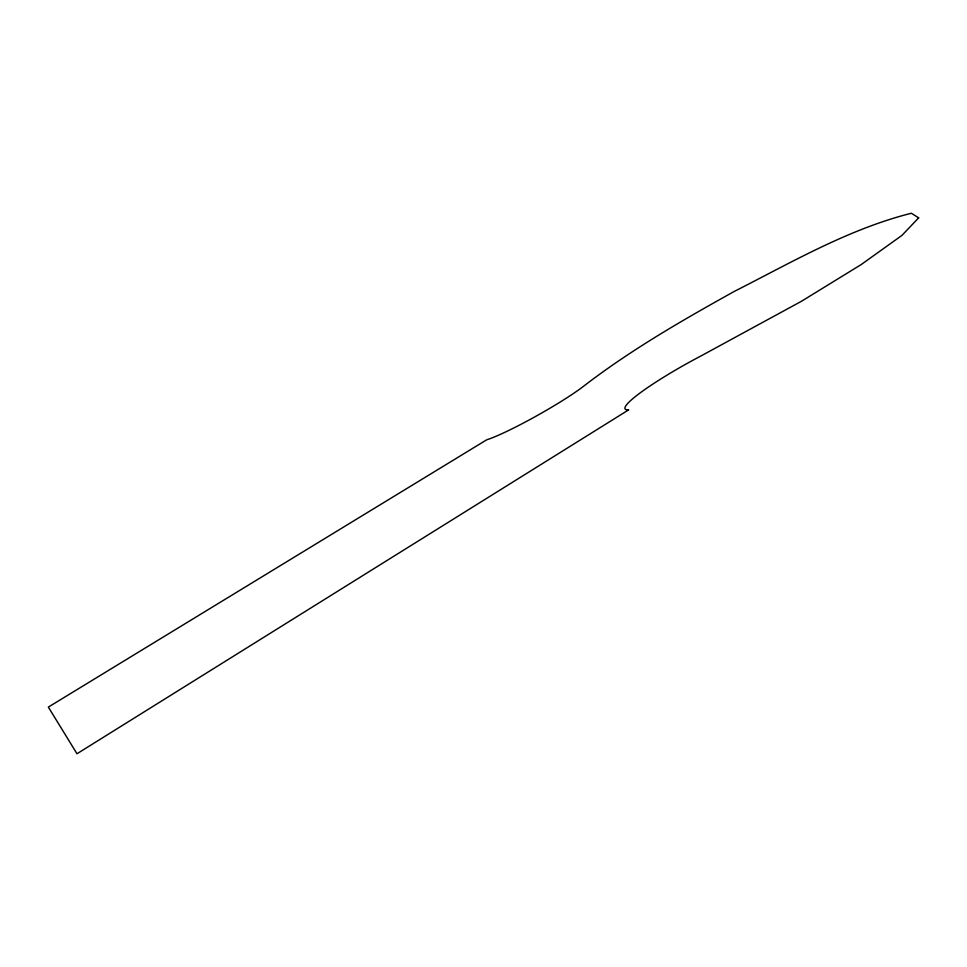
<?xml version="1.0" encoding="UTF-8"?>
<svg xmlns="http://www.w3.org/2000/svg" width="967" height="967" viewBox="0 0 967 967"><rect width="100%" height="100%" fill="white"/><g stroke="black" fill="none" stroke-linecap="round" stroke-linejoin="round"><path stroke-width="1.45" d="M918.65 217.853L901.921 235.416L861.15 264.595L801.341 301.341L701.51 355.663A82.11 10.202 -28.6 0 0 628.671 409.851L76.985 753.752L48.35 707.095L486.727 439.792A63.822 6.298 -29.4 0 0 582.75 386.885C630.085 350.32 682.086 320.464 734.255 291.43C791.695 262.323 848.446 229.082 911.361 213.248L918.65 217.853"/></g></svg>
